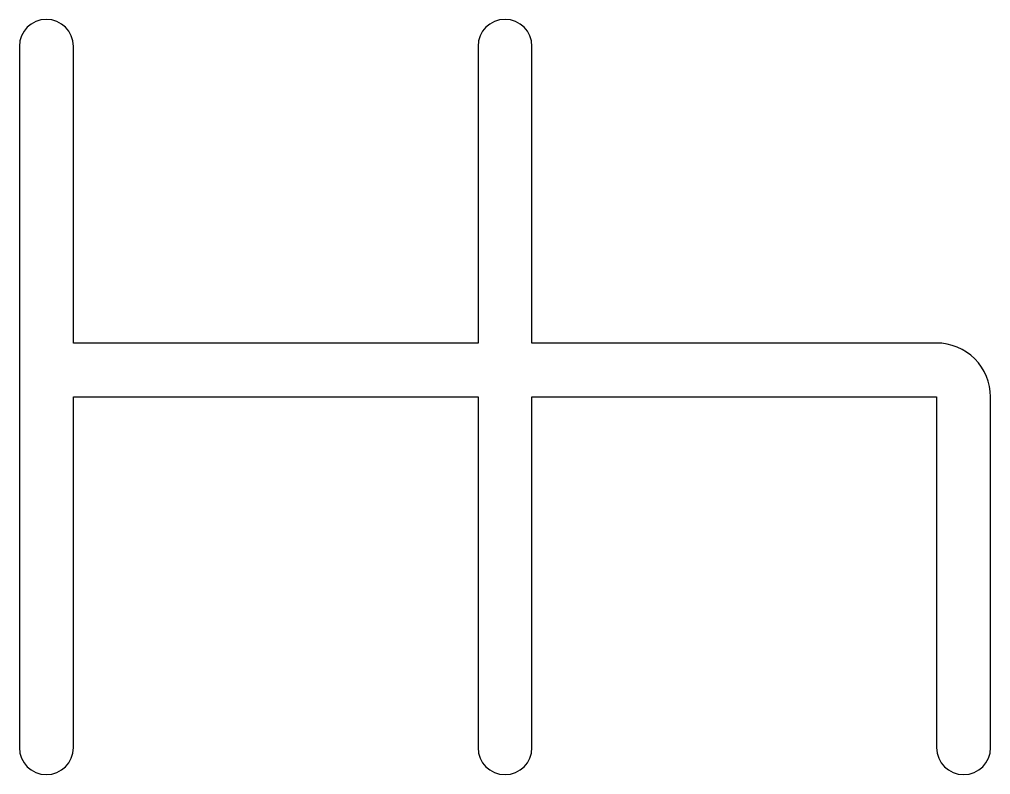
# Model space of a CAD drawing. Extents: x 236.4 to 272.4, y 241.9 to 269.9.
import ezdxf

# ---------------------------------------------------------------- set-up
doc = ezdxf.new("R2010")
doc.units = 0
doc.layers.add('ANA', color=220, linetype='CONTINUOUS')

msp = doc.modelspace()

# ---------------------------------------------------------------- linework, layer by layer
at = {"layer": 'ANA'}
msp.add_lwpolyline([(253.422, 255.895), (253.422, 242.895, 1), (255.422, 242.895), (255.422, 255.895), (270.422, 255.895), (270.422, 242.895, 1), (272.422, 242.895), (272.422, 255.895, 0.414214), (270.422, 257.895), (255.422, 257.895), (255.422, 268.895, 1), (253.422, 268.895), (253.422, 257.895), (238.422, 257.895), (238.422, 268.895, 1), (236.422, 268.895), (236.422, 242.895, 1), (238.422, 242.895), (238.422, 255.895)], format="xyb", close=True, dxfattribs=at)

doc.saveas('drawing.dxf')
